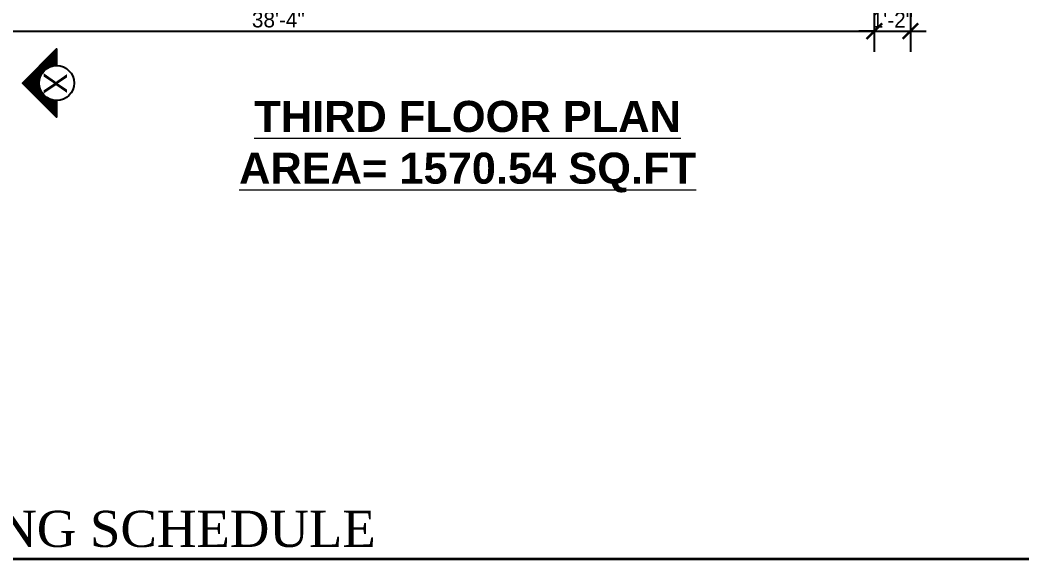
# Model space of a CAD drawing. Header units: inches. Extents: x 1397 to 20304, y -27267 to -746.
# Drawn here: x 5654.7 to 6044.4, y -25946 to -25737.6 of the extents above; entities that cross this region are included whole.
import ezdxf

# ---------------------------------------------------------------- set-up
doc = ezdxf.new("R2010")
doc.units = ezdxf.units.IN
doc.header["$LTSCALE"] = 17
doc.header["$MEASUREMENT"] = 0
doc.linetypes.add('21_FP_00$0$HIDDEN', pattern=[0.375, 0.25, -0.125])
doc.linetypes.add('PHANTOM2', pattern=[1.25, 0.625, -0.125, 0.125, -0.125, 0.125, -0.125])
for name, color, linetype, lineweight in [('25 BOT BAR', 12, 'Continuous', 25), ('aa_section_line', 2, 'PHANTOM2', 13), ('BOUNDARY', 210, 'Continuous', 35), ('TEXT', 231, 'Continuous', 20)]:
    doc.layers.add(name, color=color, linetype=linetype, lineweight=lineweight)
doc.layers.add('A-Sect-Iden', color=111, linetype='Continuous')
doc.styles.add('7 INCH', font='times.ttf', dxfattribs={"height": 7})
doc.styles.add('ARCHITECTURE', font='stylu.ttf')
doc.styles.add('HEADING', font='swissel.ttf')
doc.dimstyles.new('8 SCALE', dxfattribs={"dimscale": 0, "dimtxt": 6, "dimasz": 6, "dimexe": 8, "dimexo": 8, "dimgap": 1.25, "dimtad": 1, "dimdec": 0, "dimzin": 3, "dimdsep": 46, "dimlunit": 4, "dimtxsty": 'ARCHITECTURE', "dimblk": 'ARCHTICK', "dimcen": 8, "dimdle": 8, "dimclrd": 5, "dimclre": 5, "dimclrt": 7, "dimadec": 0, "dimazin": 0, "dimtfac": 0.75, "dimtdec": 0, "dimtix": 1, "dimtmove": 2, "dimatfit": 3, "dimldrblk": 'ARCHTICK', "dimfxl": 8, "dimfxlon": 1, "dimtolj": 1, "dimtzin": 0, "dimlwd": -1, "dimlwe": -1, "dimarcsym": 0})

# ---------------------------------------------------------------- blocks, each defined once
blk = doc.blocks.new('_ArchTick')
at = {"color": 0, "linetype": 'ByBlock', "const_width": 0.15}
blk.add_lwpolyline([(-0.5, -0.5), (0.5, 0.5)], dxfattribs=at)
blk = doc.blocks.new('*D4210')
at = {"layer": '25 BOT BAR', "color": 5, "transparency": 16777216}
for p, q in [((5524.18, -25733.87), (5524.18, -25749.87)), ((5984.65, -25733.87), (5984.65, -25749.87)), ((5516.18, -25741.87), (5992.65, -25741.87))]:
    blk.add_line(p, q, dxfattribs=at)
at = {"layer": 'Defpoints', "color": 0, "transparency": 16777216}
for p in [(5524.18, -25652.46), (5984.65, -25652.46), (5984.65, -25741.87)]:
    blk.add_point(p, dxfattribs=at)
at = {"layer": '25 BOT BAR', "color": 5, "transparency": 16777216, "xscale": 6, "yscale": 6, "zscale": 6, "rotation": 180}
blk.add_blockref('_ArchTick', (5524.18, -25741.87), dxfattribs=at)
at = {"layer": '25 BOT BAR', "color": 5, "transparency": 16777216, "xscale": 6, "yscale": 6, "zscale": 6}
blk.add_blockref('_ArchTick', (5984.65, -25741.87), dxfattribs=at)
at = {"layer": '25 BOT BAR', "color": 7, "transparency": 16777216, "insert": (5754.41, -25737.49), "char_height": 6, "attachment_point": 5, "style": 'ARCHITECTURE'}
blk.add_mtext('\\A1;38\'-4"', dxfattribs=at)
blk = doc.blocks.new('*D4241')
at = {"layer": '25 BOT BAR', "color": 5, "transparency": 16777216}
for p, q in [((5984.65, -25733.87), (5984.65, -25749.87)), ((5998.65, -25733.87), (5998.65, -25749.87)), ((5984.65, -25741.87), (5978.65, -25741.87)), ((5984.65, -25741.87), (5998.65, -25741.87)), ((5998.65, -25741.87), (6004.65, -25741.87))]:
    blk.add_line(p, q, dxfattribs=at)
at = {"layer": 'Defpoints', "color": 0, "transparency": 16777216}
for p in [(5984.65, -25652.46), (5998.65, -25694.46), (5998.65, -25741.87)]:
    blk.add_point(p, dxfattribs=at)
at = {"layer": '25 BOT BAR', "color": 5, "transparency": 16777216, "xscale": 6, "yscale": 6, "zscale": 6}
blk.add_blockref('_ArchTick', (5984.65, -25741.87), dxfattribs=at)
at = {"layer": '25 BOT BAR', "color": 5, "transparency": 16777216, "xscale": 6, "yscale": 6, "zscale": 6, "rotation": 180}
blk.add_blockref('_ArchTick', (5998.65, -25741.87), dxfattribs=at)
at = {"layer": '25 BOT BAR', "color": 7, "transparency": 16777216, "insert": (5991.65, -25737.56), "char_height": 6, "attachment_point": 5, "style": 'ARCHITECTURE'}
blk.add_mtext('\\A1;1\'-2"', dxfattribs=at)

msp = doc.modelspace()

# ---------------------------------------------------------------- hatches: boundary and pattern name
at = {"layer": 'A-Sect-Iden', "ltscale": 0.5}
h = msp.add_hatch(dxfattribs=at)
h.set_pattern_fill('ANSI37', color=2, scale=5, style=0)
h.set_pattern_definition([(45, (-20180.333, -31943.4731), (-0.441941738, 0.441941738), []), (135, (-20180.333, -31943.4731), (-0.441941738, -0.441941738), [])])
h.paths.add_polyline_path([(5668.74, -25768.71), (5668.74, -25775.2), (5655.5, -25761.96), (5668.74, -25748.71), (5668.74, -25755.21, 1)])

# ---------------------------------------------------------------- linework, layer by layer
msp.add_lwpolyline([(5668.74, -25768.71), (5668.74, -25775.2), (5655.5, -25761.96), (5668.74, -25748.71), (5668.74, -25755.21)], dxfattribs=at)
msp.add_circle((5668.74, -25761.96), 6.75, dxfattribs=at)
at = {"layer": 'aa_section_line', "linetype": '21_FP_00$0$HIDDEN', "ltscale": 25}
msp.add_line((5659.75, -25125.27), (5659.74, -25749.12), dxfattribs=at)
at = {"layer": 'BOUNDARY'}
msp.add_line((5580.66, -25945.97), (6044.35, -25945.97), dxfattribs=at)

# ---------------------------------------------------------------- texts
at = {"layer": 'A-Sect-Iden', "ltscale": 0.5, "insert": (5668.29, -25762.1), "char_height": 9, "width": 12.25, "attachment_point": 5, "rotation": 269.8551, "style": 'HEADING'}
msp.add_mtext('X', dxfattribs=at)
at = {"layer": 'TEXT', "style": '7 INCH'}
msp.add_text('OPENING SCHEDULE', height=14, dxfattribs=at).set_placement((5583.54, -25941.37))
at = {"layer": 'TEXT', "insert": (5827.51, -25768.87), "char_height": 12, "width": 396.2985, "attachment_point": 2}
msp.add_mtext('{\\fArial|b1|i0|c0|p34;\\LTHIRD FLOOR PLAN \\PAREA= 1570.54 SQ.FT}', dxfattribs=at)

# ---------------------------------------------------------------- dimensions: what is measured, and where the dimension line sits
at = {"layer": '25 BOT BAR'}
for base, p1, p2, picture, middle in [((5984.65, -25741.87), (5524.18, -25652.46), (5984.65, -25652.46), '*D4210', (5754.41, -25737.49)), ((5998.65, -25741.87), (5984.65, -25652.46), (5998.65, -25694.46), '*D4241', (5991.65, -25737.56))]:
    dim = msp.add_linear_dim(base=base, p1=p1, p2=p2, dimstyle='8 SCALE', override={"dimscale": 1}, dxfattribs=at)
    dim.commit()
    dim.dimension.update_dxf_attribs({"geometry": picture, "text_midpoint": middle})

doc.saveas('drawing.dxf')
